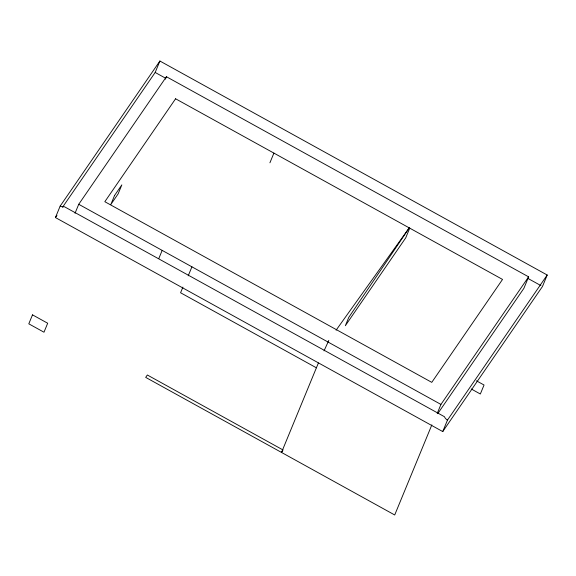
<?xml version="1.0" encoding="UTF-8"?>
<svg xmlns="http://www.w3.org/2000/svg" width="576" height="576" viewBox="0 0 576 576"><rect width="100%" height="100%" fill="white"/><g stroke="black" fill="none" stroke-linecap="round" stroke-linejoin="round"><path stroke-width="0.86" d="M55.44 217.562L60.156 206.114L159.898 61.02L547.2 275.018L542.484 286.466L442.742 431.568L55.44 217.562L56.966 215.345M75.024 213.278L78.732 204.286L166.421 76.716L528.624 276.854L523.908 288.302L437.746 413.647M62.568 207.202L155.182 72.461L159.898 61.02M165.413 79.171L166.421 76.716M158.803 258.566L162.173 250.387M182.902 287.114L180.576 292.759L316.404 367.812M188.215 275.818L191.923 266.825M269.914 162.792L273.895 153.122M318.391 362.974L281.52 452.441L282.341 451.246M324.043 350.87L328.788 340.416M409.723 228.175L405.734 237.845L345.341 325.706L348.768 317.39L409.212 227.988M431.849 424.872L394.711 514.98L145.692 377.388L147.334 374.998L283.162 450.043M437.227 413.417L440.935 404.424L528.624 276.854M442.742 431.568L447.458 420.12L547.2 275.018M336.096 330.192L409.154 227.945M155.182 72.461L165.398 78.106M527.558 278.222L540.914 285.602M476.453 380.822L484.042 385.02L480.341 394.006L471.233 388.973M78.732 204.286L440.935 404.424M60.156 206.114A5.897 3.982 34.5 0 0 64.346 206.69L444.442 416.714A5.688 3.838 34.5 0 0 447.458 420.12M32.501 314.849L28.8 323.827L43.985 332.215L47.686 323.237L32.501 314.849M114.552 195.487L110.844 204.473L118.138 193.867L121.838 184.882L114.552 195.487M175.586 98.777L104.832 201.708L431.77 382.363L502.531 279.425L175.586 98.777"/></g></svg>
